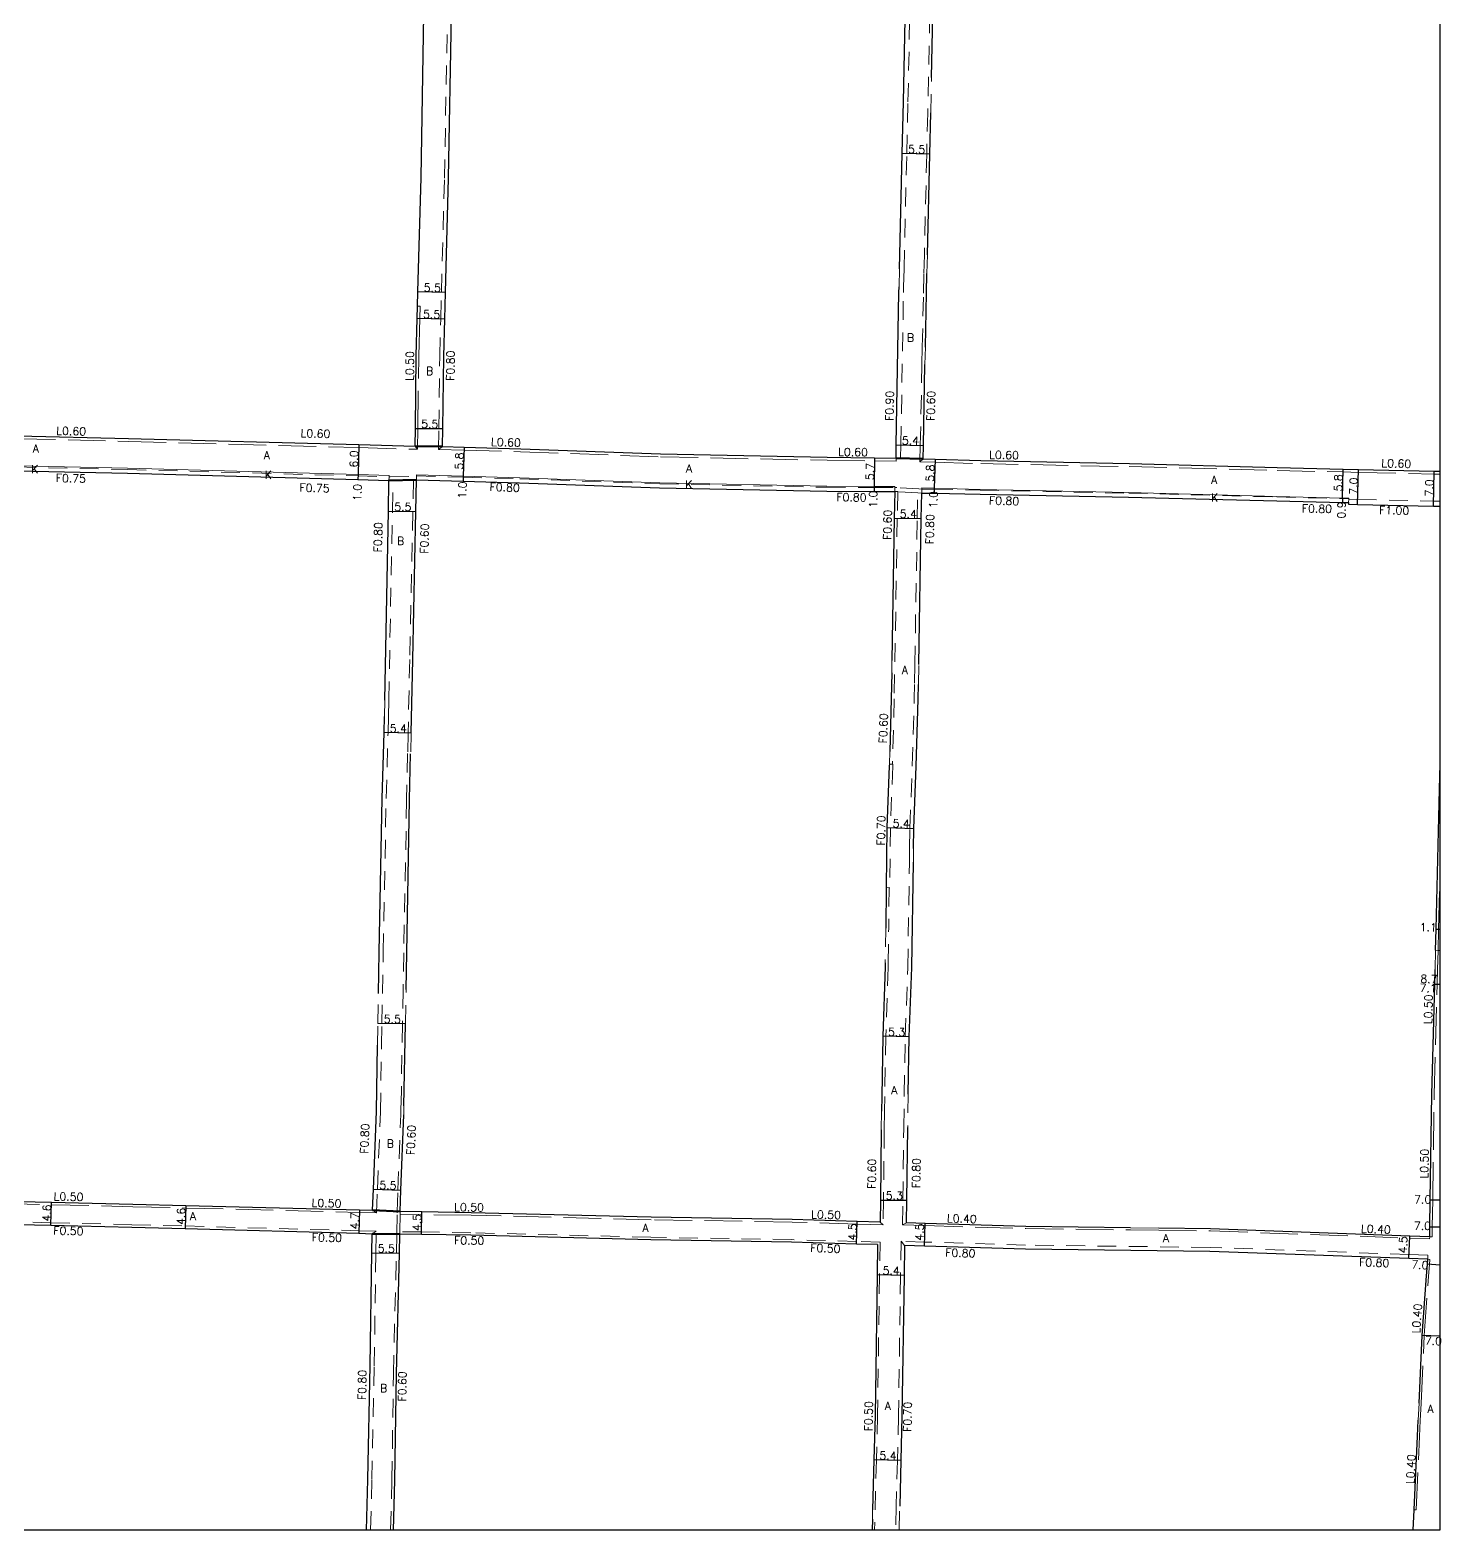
# Model space of a CAD drawing. Header units: metres. Extents: x -11200 to -10400, y -112200 to -111600.
# Drawn here: x -10681.9 to -10399.8, y -112200 to -111900 of the extents above; entities that cross this region are included whole.
import ezdxf

# ---------------------------------------------------------------- set-up
doc = ezdxf.new("R2010")
doc.units = ezdxf.units.M
doc.header["$LTSCALE"] = 2.5
doc.linetypes.add('22320', pattern=[2.5, 1.5, -1])
doc.linetypes.add('2233000', pattern=[4, 3, -1])
for name, color, linetype, lineweight in [('2101000', 177, 'Continuous', 30), ('2213000', 6, 'Continuous', 9), ('2232000', 4, '22320', 9), ('2233000', 62, '2233000', 9), ('9201100', 215, 'Continuous', 30), ('9202200', 155, 'Continuous', 60), ('9203500', 155, 'Continuous', 30)]:
    doc.layers.add(name, color=color, linetype=linetype, lineweight=lineweight)
for name, color, linetype in [('9201500', 222, 'Continuous'), ('9202100', 82, 'Continuous'), ('999', 7, 'Continuous')]:
    doc.layers.add(name, color=color, linetype=linetype)
doc.styles.add('Dm_Anotation', font='txt.shx', dxfattribs={"bigfont": 'pscdm.shx'})

msp = doc.modelspace()

# ---------------------------------------------------------------- linework, layer by layer
at = {"layer": '2101000'}
for points in [[(-10599.42, -111983.33), (-10599.38, -111979.73), (-10599.21, -111965.27), (-10599.01, -111957.85), (-10598.86, -111952.51), (-10598.25, -111929.65), (-10597.68, -111896.99), (-10597.51, -111891.5), (-10597.42, -111888.55), (-10596.67, -111864.49), (-10596.63, -111863.1), (-10596.56, -111860.87), (-10596.53, -111857.63), (-10596.37, -111844.42), (-10596.29, -111837.81)], [(-10508.05, -111947.75), (-10507.51, -111924.71), (-10507.26, -111914.35), (-10506.51, -111878.05), (-10506.15, -111859.71), (-10506.11, -111857.92)], [(-10501.66, -111909.49), (-10501.01, -111878.16), (-10500.65, -111859.81), (-10500.62, -111858.32)], [(-10604.92, -111983.24), (-10604.88, -111979.67), (-10604.71, -111965.18), (-10604.51, -111957.7), (-10604.44, -111955.21), (-10604.36, -111952.36), (-10603.74, -111929.51), (-10603.18, -111896.87), (-10603, -111891.33), (-10602.96, -111889.94), (-10601.66, -111889.92)], [(-10502.48, -111944.99), (-10502.01, -111924.84), (-10501.81, -111916.56)], [(-10502.89, -111963.46), (-10502.66, -111952.61), (-10502.57, -111948.71)], [(-10508.74, -111985.64), (-10508.69, -111982.97), (-10508.16, -111952.5), (-10508.13, -111951.34)], [(-10503.35, -111985.79), (-10503.29, -111983.07), (-10502.96, -111966.92)], [(-10685.35, -111981.11), (-10684.33, -111981.14), (-10662.22, -111981.67), (-10616.17, -111982.93), (-10604.92, -111983.24)], [(-10599.42, -111983.33), (-10595.13, -111983.45), (-10583.8, -111983.76), (-10555.84, -111984.78), (-10522.49, -111985.46), (-10513.03, -111985.59), (-10508.74, -111985.64)], [(-10503.35, -111985.79), (-10500.95, -111985.86), (-10491.77, -111986.13), (-10462.09, -111986.73), (-10432.51, -111987.5), (-10419.34, -111987.8), (-10416.27, -111987.87), (-10401.11, -111988.21), (-10400, -111988.24)], [(-10685.58, -111988.11), (-10684.5, -111988.14), (-10662.46, -111988.66), (-10616.36, -111989.93), (-10610.15, -111990.1)], [(-10605.73, -112040.65), (-10605.4, -112025.88), (-10604.77, -111996.33), (-10604.64, -111989.99)], [(-10604.64, -111989.99), (-10595.32, -111990.25), (-10584.02, -111990.56), (-10556.02, -111991.58), (-10522.6, -111992.26), (-10513.1, -111992.29), (-10509.02, -111992.3)], [(-10611, -112034.01), (-10610.26, -111996.21), (-10610.15, -111990.1)], [(-10509.02, -111992.3), (-10509.11, -111997.64), (-10509.58, -112026.12)], [(-10504.19, -112026.92), (-10503.71, -111997.73), (-10503.62, -111992.61)], [(-10503.62, -111992.61), (-10501.15, -111992.65), (-10491.94, -111992.83), (-10462.24, -111993.43), (-10432.61, -111994.2), (-10419.49, -111994.5), (-10418.24, -111994.53)], [(-10418.24, -111994.53), (-10418.25, -111994.83), (-10416.43, -111994.87), (-10401.27, -111995.21), (-10400, -111995.24)], [(-10509.62, -112028.54), (-10509.71, -112033.75), (-10510.01, -112044.28)], [(-10505.23, -112063.68), (-10505.17, -112059.72), (-10504.69, -112047.21), (-10504.31, -112033.83), (-10504.26, -112030.88)], [(-10612.25, -112092.68), (-10612.1, -112084.43), (-10611.52, -112053.67), (-10611.13, -112040.53), (-10611.06, -112037.28)], [(-10606.73, -112091.93), (-10606.6, -112084.59), (-10606.02, -112053.98), (-10605.82, -112044.74)], [(-10510.08, -112046.84), (-10510.09, -112047.16), (-10510.57, -112059.51), (-10510.72, -112071.53), (-10510.82, -112079.63)], [(-10400.84, -112084.05), (-10400.74, -112079.81), (-10400.11, -112054.66), (-10400.02, -112049.26), (-10400, -112048.07)], [(-10506.31, -112112.82), (-10506.1, -112101.38), (-10505.59, -112087.52), (-10505.27, -112066.45)], [(-10510.91, -112086.59), (-10510.92, -112087.4), (-10511.4, -112101.25), (-10511.62, -112113.31), (-10511.66, -112116.22)], [(-10402.03, -112141.36), (-10402, -112139.35), (-10401.91, -112133.94), (-10401.63, -112112.92), (-10401.01, -112090.81), (-10400.94, -112087.89)], [(-10607.15, -112115.14), (-10606.85, -112098.77)], [(-10613.42, -112136.03), (-10613.26, -112131.85), (-10612.67, -112116.32), (-10612.43, -112103.01)], [(-10607.93, -112136.33), (-10607.77, -112132.06), (-10607.19, -112116.96)], [(-10511.7, -112119.95), (-10511.87, -112134), (-10511.92, -112138.44)], [(-10506.63, -112138.59), (-10506.57, -112134.06), (-10506.4, -112119.53)], [(-10688.99, -112134.18), (-10687.53, -112134.22), (-10677.65, -112134.45), (-10661.4, -112134.84), (-10650.78, -112135.1), (-10616.04, -112135.97), (-10613.42, -112136.03)], [(-10511.92, -112138.44), (-10516.5, -112138.3), (-10529.54, -112137.92), (-10557.73, -112137.45), (-10593.69, -112136.55), (-10603.61, -112136.4), (-10607.93, -112136.33)], [(-10689.28, -112138.78), (-10687.64, -112138.82), (-10677.76, -112139.05), (-10661.57, -112139.44), (-10650.89, -112139.7), (-10616.16, -112140.66), (-10613.52, -112140.74)], [(-10461.86, -112139.58), (-10482.76, -112139.33), (-10502.9, -112138.71), (-10506.63, -112138.59)], [(-10402.03, -112141.36), (-10406.02, -112141.22), (-10445.87, -112139.78), (-10456.17, -112139.65)], [(-10614.64, -112200), (-10614.36, -112189.87), (-10613.9, -112167.13), (-10613.57, -112144.55), (-10613.52, -112140.74)], [(-10609.24, -112200), (-10608.96, -112190.02), (-10608.68, -112168.76), (-10608.07, -112144.66), (-10607.98, -112140.83)], [(-10512.46, -112142.92), (-10516.63, -112142.8), (-10529.64, -112142.41), (-10557.81, -112141.95), (-10593.78, -112141.05), (-10603.68, -112140.89), (-10607.98, -112140.83)], [(-10512.46, -112142.92), (-10512.55, -112148.99), (-10512.95, -112177.08), (-10513.18, -112185.95), (-10513.43, -112195.94)], [(-10507.06, -112143.08), (-10507.15, -112149.07), (-10507.56, -112177.21), (-10507.78, -112186.08), (-10508.01, -112195.23)], [(-10402.42, -112145.85), (-10406.18, -112145.71), (-10445.98, -112144.28), (-10482.86, -112143.83), (-10503.03, -112143.21), (-10507.06, -112143.08)], [(-10404.14, -112174.66), (-10403.52, -112161.1), (-10402.66, -112149.19), (-10402.49, -112146.84), (-10402.42, -112145.85)], [(-10405.32, -112200), (-10405.13, -112195.95), (-10404.45, -112181.26), (-10404.3, -112178.05)], [(-10513.48, -112197.84), (-10513.53, -112200)]]:
    msp.add_lwpolyline(points, dxfattribs=at)
at = {"layer": '2213000'}
for points in [[(-10685.58, -111988.11), (-10685.56, -111987.36), (-10685.56, -111987.11), (-10684.47, -111987.14), (-10662.44, -111987.66), (-10616.34, -111988.93), (-10610.13, -111989.1), (-10610.13, -111989.35), (-10610.15, -111990.1)], [(-10604.64, -111989.99), (-10604.63, -111989.24), (-10604.63, -111989.19), (-10604.63, -111988.99), (-10595.29, -111989.25), (-10583.98, -111989.56), (-10555.99, -111990.58), (-10522.59, -111991.26), (-10513.1, -111991.29), (-10509, -111991.3), (-10509, -111991.5), (-10509.02, -111992.3)], [(-10503.62, -111992.61), (-10503.61, -111991.81), (-10503.6, -111991.58), (-10501.12, -111991.65), (-10491.91, -111991.93), (-10462.22, -111992.53), (-10432.58, -111993.3), (-10419.47, -111993.6), (-10418.22, -111993.63), (-10418.22, -111993.73), (-10418.22, -111993.83), (-10418.24, -111994.53)], [(-10400, -112084.07), (-10400.34, -112084.07), (-10400.84, -112084.05)]]:
    msp.add_lwpolyline(points, dxfattribs=at)
at = {"layer": '2232000'}
for points in [[(-10507.84, -111985.66), (-10507.79, -111982.99), (-10507.26, -111952.52), (-10507.23, -111951.36), (-10507.15, -111947.77), (-10506.61, -111924.73), (-10506.36, -111914.37), (-10505.61, -111878.07), (-10505.25, -111859.72), (-10505.2, -111857.14)], [(-10501.22, -111858.31), (-10501.25, -111859.8), (-10501.61, -111878.15), (-10502.26, -111909.48), (-10502.41, -111916.55), (-10502.61, -111924.83), (-10503.08, -111944.97)], [(-10599.42, -111983.33), (-10600.22, -111983.91), (-10600.18, -111979.73), (-10600.01, -111965.25), (-10599.81, -111957.83), (-10599.66, -111952.49), (-10599.04, -111929.63), (-10598.48, -111896.97), (-10598.31, -111891.48), (-10598.22, -111888.53), (-10597.47, -111864.46), (-10597.44, -111863.32)], [(-10501.81, -111916.56), (-10501.66, -111909.49)], [(-10503.08, -111944.97), (-10503.17, -111948.7)], [(-10502.57, -111948.71), (-10502.48, -111944.99)], [(-10508.13, -111951.34), (-10508.05, -111947.75)], [(-10503.49, -111963.45), (-10503.26, -111952.6), (-10503.17, -111948.7)], [(-10503.49, -111963.45), (-10503.56, -111966.9)], [(-10502.96, -111966.92), (-10502.89, -111963.46)], [(-10503.96, -111986.37), (-10503.89, -111983.06), (-10503.56, -111966.9)], [(-10508.74, -111985.64), (-10507.84, -111985.66)], [(-10503.96, -111986.37), (-10503.35, -111985.79)], [(-10685.56, -111987.36), (-10684.48, -111987.39), (-10662.45, -111987.91), (-10616.34, -111989.18), (-10610.13, -111989.35)], [(-10610.15, -111990.1), (-10609.35, -111990.08), (-10605.25, -111990.01), (-10604.64, -111989.99)], [(-10610.13, -111989.35), (-10609.94, -111989.34), (-10604.63, -111989.24)], [(-10604.64, -111989.99), (-10604.63, -111989.24), (-10604.63, -111989.19)], [(-10604.63, -111989.19), (-10595.3, -111989.45), (-10583.99, -111989.76), (-10556, -111990.78), (-10522.59, -111991.46), (-10513.1, -111991.49), (-10509, -111991.5)], [(-10612.64, -112136.55), (-10612.46, -112131.88), (-10611.87, -112116.34), (-10611.63, -112103.02), (-10611.55, -112098.69), (-10611.45, -112092.69), (-10611.3, -112084.45), (-10610.72, -112053.69), (-10610.33, -112040.55), (-10610.26, -112037.3), (-10610.2, -112034.03), (-10609.46, -111996.23), (-10609.35, -111990.08)], [(-10605.25, -111990.01), (-10605.37, -111996.32), (-10606, -112025.87), (-10606.33, -112040.64), (-10606.42, -112044.72), (-10606.62, -112053.97), (-10607.2, -112084.58), (-10607.33, -112091.92), (-10607.45, -112098.76), (-10607.75, -112115.13)], [(-10508.42, -111992.33), (-10508.51, -111997.65), (-10509.11, -112033.76), (-10509.48, -112046.86)], [(-10503.62, -111992.61), (-10504.42, -111992.56), (-10508.42, -111992.33), (-10509.02, -111992.3)], [(-10503.61, -111991.81), (-10504.17, -111991.77), (-10508.62, -111991.52), (-10509, -111991.5)], [(-10504.99, -112026.9), (-10504.51, -111997.72), (-10504.42, -111992.56)], [(-10503.61, -111991.81), (-10501.13, -111991.85), (-10491.92, -111992.03), (-10462.22, -111992.63), (-10432.59, -111993.4), (-10419.47, -111993.7), (-10418.22, -111993.73)], [(-10418.24, -111994.53), (-10418.22, -111993.83), (-10418.22, -111993.73)], [(-10418.22, -111993.83), (-10416.41, -111993.87), (-10401.25, -111994.21), (-10400, -111994.24)], [(-10509.58, -112026.12), (-10509.62, -112028.54)], [(-10504.99, -112026.9), (-10505.06, -112030.87)], [(-10504.26, -112030.88), (-10504.19, -112026.92)], [(-10506.03, -112063.67), (-10505.97, -112059.7), (-10505.49, -112047.18), (-10505.11, -112033.81), (-10505.06, -112030.87)], [(-10611.06, -112037.28), (-10611, -112034.01)], [(-10605.73, -112040.65), (-10605.82, -112044.74)], [(-10510.01, -112044.28), (-10510.08, -112046.84)], [(-10509.38, -112046.86), (-10509.48, -112046.86), (-10510.08, -112046.84)], [(-10509.38, -112046.86), (-10509.39, -112047.18), (-10509.87, -112059.53), (-10510.02, -112071.54)], [(-10506.03, -112063.67), (-10506.07, -112066.44)], [(-10505.27, -112066.45), (-10505.23, -112063.68)], [(-10507.11, -112112.8), (-10506.9, -112101.36), (-10506.39, -112087.5), (-10506.07, -112066.44)], [(-10510.02, -112071.54), (-10510.12, -112071.54), (-10510.72, -112071.53)], [(-10510.12, -112071.54), (-10510.22, -112079.64)], [(-10510.82, -112079.63), (-10510.91, -112086.59)], [(-10510.31, -112086.6), (-10510.22, -112079.64)], [(-10510.31, -112086.6), (-10510.32, -112087.42), (-10510.8, -112101.27), (-10511.02, -112113.32), (-10511.06, -112116.23)], [(-10606.85, -112098.77), (-10606.73, -112091.93)], [(-10612.35, -112098.67), (-10612.25, -112092.68)], [(-10612.43, -112103.01), (-10612.35, -112098.67)], [(-10507.2, -112119.52), (-10507.11, -112112.8)], [(-10506.31, -112112.82), (-10506.4, -112119.53)], [(-10607.75, -112115.13), (-10607.79, -112116.93)], [(-10607.19, -112116.96), (-10607.15, -112115.14)], [(-10608.53, -112136.31), (-10608.36, -112132.04), (-10607.79, -112116.93)], [(-10511.7, -112119.95), (-10511.66, -112116.22)], [(-10511.06, -112116.23), (-10511.1, -112119.96)], [(-10511.1, -112119.96), (-10511.27, -112134), (-10511.33, -112138.95), (-10511.92, -112138.44)], [(-10506.63, -112138.59), (-10507.43, -112138.97), (-10507.37, -112134.05), (-10507.2, -112119.52)], [(-10612.64, -112136.55), (-10613.42, -112136.03)], [(-10608.58, -112140.81), (-10608.57, -112140.69), (-10608.53, -112136.58), (-10608.53, -112136.31)], [(-10607.98, -112140.83), (-10607.97, -112140.33), (-10607.93, -112136.83), (-10607.93, -112136.33)], [(-10689.24, -112138.28), (-10687.63, -112138.32), (-10677.75, -112138.55), (-10661.56, -112138.94), (-10650.88, -112139.2), (-10616.15, -112140.16), (-10612.71, -112140.26), (-10613.52, -112140.74)], [(-10613.84, -112200), (-10613.56, -112189.89), (-10613.1, -112167.15), (-10612.77, -112144.56), (-10612.71, -112140.26)], [(-10609.84, -112200), (-10609.56, -112190.01), (-10609.28, -112168.75), (-10608.67, -112144.65), (-10608.58, -112140.81)], [(-10511.95, -112142.44), (-10516.62, -112142.3), (-10529.63, -112141.92), (-10557.8, -112141.45), (-10593.77, -112140.55), (-10603.67, -112140.4), (-10607.97, -112140.33)], [(-10511.95, -112142.44), (-10512.05, -112149), (-10512.46, -112177.09), (-10512.68, -112185.96), (-10513.03, -112200)], [(-10507.75, -112142.26), (-10507.85, -112149.06), (-10508.26, -112177.2), (-10508.48, -112186.07), (-10508.71, -112195.21)], [(-10402.4, -112145.05), (-10406.15, -112144.91), (-10445.96, -112143.48), (-10482.84, -112143.03), (-10503.01, -112142.41), (-10507.75, -112142.26), (-10507.06, -112143.08)], [(-10402.42, -112145.85), (-10402.4, -112145.05)], [(-10513.43, -112195.94), (-10513.48, -112197.84)], [(-10508.71, -112195.21), (-10508.83, -112200)], [(-10508.13, -112200), (-10508.01, -112195.23)]]:
    msp.add_lwpolyline(points, dxfattribs=at)
at = {"layer": '2233000'}
for points in [[(-10604.92, -111983.24), (-10604.42, -111983.85), (-10604.38, -111979.68), (-10604.21, -111965.19), (-10604.01, -111957.71), (-10603.94, -111955.23), (-10604.44, -111955.21)], [(-10686.11, -111981.7), (-10684.34, -111981.74), (-10662.23, -111982.27), (-10616.19, -111983.53), (-10604.42, -111983.85)], [(-10600.22, -111983.91), (-10595.15, -111984.05), (-10583.82, -111984.36), (-10555.85, -111985.38), (-10522.5, -111986.06), (-10513.03, -111986.19), (-10508.75, -111986.24)], [(-10508.75, -111986.24), (-10508.74, -111985.64)], [(-10503.96, -111986.37), (-10500.96, -111986.46), (-10491.79, -111986.73), (-10462.1, -111987.33), (-10432.52, -111988.1), (-10419.35, -111988.4), (-10416.28, -111988.47), (-10401.12, -111988.81), (-10400, -111988.84)], [(-10400, -112049.26), (-10400.02, -112049.26)], [(-10400.34, -112084.07), (-10400.24, -112079.82), (-10400, -112070.34)], [(-10400.94, -112087.89), (-10400.84, -112084.05)], [(-10400.34, -112084.07), (-10400.44, -112087.91)], [(-10401.53, -112141.37), (-10401.5, -112139.36), (-10401.41, -112133.94), (-10401.13, -112112.93), (-10400.51, -112090.82), (-10400.44, -112087.91)], [(-10689.02, -112134.68), (-10687.54, -112134.72), (-10677.66, -112134.95), (-10661.41, -112135.34), (-10650.79, -112135.6), (-10616.05, -112136.47), (-10612.64, -112136.55)], [(-10511.33, -112138.95), (-10516.51, -112138.8), (-10529.55, -112138.42), (-10557.74, -112137.95), (-10593.71, -112137.05), (-10603.62, -112136.9), (-10607.93, -112136.83)], [(-10507.43, -112138.97), (-10502.91, -112139.11), (-10482.76, -112139.73), (-10461.86, -112139.98), (-10456.17, -112140.05), (-10445.88, -112140.18), (-10406.03, -112141.62), (-10402.04, -112141.76)], [(-10456.17, -112139.65), (-10461.86, -112139.58)], [(-10401.53, -112141.37), (-10402.03, -112141.36), (-10402.04, -112141.76)], [(-10403.74, -112174.68), (-10403.12, -112161.12), (-10402.26, -112149.22), (-10402.09, -112146.87), (-10402.02, -112145.88)], [(-10402.02, -112145.88), (-10402.42, -112145.85)], [(-10404.3, -112178.05), (-10404.14, -112174.66)], [(-10403.9, -112178.07), (-10403.74, -112174.68)], [(-10405.13, -112195.95), (-10404.73, -112195.97), (-10404.05, -112181.28), (-10403.9, -112178.07)]]:
    msp.add_lwpolyline(points, dxfattribs=at)
at = {"layer": '9201100'}
for points in [[(-10502.01, -111924.84), (-10507.51, -111924.71)], [(-10598.86, -111952.51), (-10604.36, -111952.36)], [(-10599.01, -111957.85), (-10604.51, -111957.7)], [(-10604.88, -111979.67), (-10599.38, -111979.73)], [(-10616.17, -111982.93), (-10616.34, -111988.93)], [(-10595.13, -111983.45), (-10595.29, -111989.25)], [(-10508.69, -111982.97), (-10503.29, -111983.07)], [(-10513.03, -111985.59), (-10513.1, -111991.29)], [(-10500.95, -111985.86), (-10501.12, -111991.65)], [(-10616.34, -111988.93), (-10616.36, -111989.93)], [(-10595.29, -111989.25), (-10595.32, -111990.25)], [(-10419.47, -111993.6), (-10419.34, -111987.8)], [(-10416.43, -111994.87), (-10416.27, -111987.87)], [(-10401.27, -111995.21), (-10401.11, -111988.21)], [(-10513.1, -111991.29), (-10513.1, -111992.29)], [(-10501.12, -111991.65), (-10501.15, -111992.65)], [(-10419.47, -111993.6), (-10419.49, -111994.5)], [(-10610.26, -111996.21), (-10604.77, -111996.33)], [(-10509.11, -111997.64), (-10503.71, -111997.73)], [(-10605.73, -112040.65), (-10611.13, -112040.53)], [(-10510.57, -112059.51), (-10505.17, -112059.72)], [(-10400.74, -112079.81), (-10400, -112079.82)], [(-10401.01, -112090.81), (-10400, -112090.84)], [(-10401.01, -112090.81), (-10400, -112090.84)], [(-10606.85, -112098.77), (-10612.35, -112098.67)], [(-10506.1, -112101.38), (-10511.4, -112101.25)], [(-10613.26, -112131.85), (-10607.77, -112132.06)], [(-10511.87, -112134), (-10506.57, -112134.06)], [(-10401.91, -112133.94), (-10400, -112133.97)], [(-10677.76, -112139.05), (-10677.65, -112134.45)], [(-10650.78, -112135.1), (-10650.89, -112139.7)], [(-10616.04, -112135.97), (-10616.16, -112140.66)], [(-10603.68, -112140.89), (-10603.61, -112136.4)], [(-10516.63, -112142.8), (-10516.5, -112138.3)], [(-10503.03, -112143.21), (-10502.9, -112138.71)], [(-10402, -112139.35), (-10400, -112139.38)], [(-10406.18, -112145.71), (-10406.02, -112141.22)], [(-10613.57, -112144.55), (-10608.07, -112144.66)], [(-10507.15, -112149.07), (-10512.55, -112148.99)], [(-10400, -112147.02), (-10402.49, -112146.84)], [(-10400, -112161.26), (-10403.52, -112161.1)], [(-10507.78, -112186.08), (-10513.18, -112185.95)]]:
    msp.add_lwpolyline(points, dxfattribs=at)
at = {"layer": '9202200'}
for points in [[(-10604.92, -111983.24), (-10599.42, -111983.33)], [(-10508.74, -111985.64), (-10503.35, -111985.79)], [(-10610.15, -111990.1), (-10604.64, -111989.99)], [(-10613.42, -112136.03), (-10607.93, -112136.33)], [(-10613.52, -112140.74), (-10607.98, -112140.83)]]:
    msp.add_lwpolyline(points, dxfattribs=at)
at = {"layer": '999'}
msp.add_lwpolyline([(-11200, -111600), (-10400, -111600), (-10400, -112200), (-11200, -112200)], close=True, dxfattribs=at)

# ---------------------------------------------------------------- texts
at = {"layer": '9201500', "style": 'Dm_Anotation'}
for s, rotation, p in [('5.5', 358.6518, (-10506.36, -111924.64)), ('5.5', 358.4493, (-10603.21, -111952.3)), ('5.5', 358.4489, (-10603.35, -111957.63)), ('5.5', 359.35, (-10603.72, -111979.59)), ('5.4', 358.9998, (-10507.59, -111982.89)), ('6.0', 88.4324, (-10616.4, -111987.52)), ('5.8', 88.4415, (-10595.35, -111987.95)), ('5.7', 89.2535, (-10513.18, -111990.04)), ('5.8', 88.2943, (-10501.18, -111990.35)), ('5.8', 88.7065, (-10419.54, -111992.3)), ('7.0', 88.701, (-10416.49, -111992.96)), ('1.0', 88.4324, (-10615.72, -111994.23)), ('1.0', 88.442, (-10594.74, -111993.75)), ('1.0', 89.8543, (-10512.53, -111995.56)), ('1.0', 88.2944, (-10500.53, -111995.66)), ('7.0', 88.7074, (-10401.33, -111993.31)), ('5.5', 358.7886, (-10609.11, -111996.14)), ('5.4', 359.0434, (-10508.01, -111997.56)), ('0.9', 88.6653, (-10418.9, -111997.73)), ('5.4', 358.7356, (-10610.02, -112040.46)), ('5.4', 357.8133, (-10509.46, -112059.45)), ('1.1', 358.5642, (-10404.05, -112080.23)), ('8.7', 358.4035, (-10403.9, -112090.56)), ('7.1', 358.4035, (-10404.08, -112092.38)), ('5.5', 358.9721, (-10611.2, -112098.59)), ('5.3', 358.6608, (-10510.35, -112101.18)), ('5.5', 357.8207, (-10612.11, -112131.79)), ('5.3', 359.3144, (-10510.82, -112133.91)), ('7.0', 359.0412, (-10405.16, -112134.66)), ('4.6', 88.6411, (-10677.84, -112138.35)), ('4.6', 88.5783, (-10650.98, -112139)), ('4.7', 88.5775, (-10616.24, -112139.91)), ('4.5', 89.1095, (-10603.77, -112140.24)), ('4.5', 88.3052, (-10516.71, -112142.15)), ('4.5', 88.2278, (-10503.3, -112142.16)), ('7.0', 359.0986, (-10405.21, -112139.94)), ('5.5', 358.7838, (-10612.42, -112144.47)), ('4.5', 87.931, (-10406.6, -112144.7)), ('5.4', 359.1646, (-10511.44, -112148.91)), ('7.0', 355.8316, (-10405.75, -112147.64)), ('7.0', 357.3826, (-10403.03, -112162.91)), ('5.4', 358.5609, (-10512.08, -112185.88))]:
    msp.add_text(s, height=1.6, rotation=rotation, dxfattribs=at).set_placement(p)
at = {"layer": '9202100', "style": 'Dm_Anotation'}
for s, p in [('B', (-10506.58, -111962.33)), ('B', (-10602.72, -111969)), ('A', (-10681.41, -111984.53)), ('A', (-10635.21, -111985.84)), ('A', (-10550.77, -111988.52)), ('K', (-10681.71, -111988.65)), ('K', (-10635.02, -111989.79)), ('A', (-10445.76, -111990.75)), ('K', (-10550.9, -111991.71)), ('K', (-10445.74, -111994.28)), ('B', (-10608.55, -112002.99)), ('A', (-10507.62, -112028.8)), ('A', (-10509.71, -112112.81)), ('B', (-10610.61, -112123.53)), ('A', (-10649.97, -112138.06)), ('A', (-10559.46, -112140.4)), ('A', (-10455.39, -112142.42)), ('B', (-10611.95, -112172.44)), ('A', (-10510.99, -112175.99)), ('A', (-10402.49, -112176.54))]:
    msp.add_text(s, height=1.6, dxfattribs=at).set_placement(p)
at = {"layer": '9203500', "style": 'Dm_Anotation'}
for s, rotation, p in [('L0.50', 89.3376, (-10605.22, -111970.2)), ('F0.80', 89.3376, (-10597.09, -111970.16)), ('F0.90', 89.0001, (-10509.29, -111978.2)), ('F0.60', 88.812, (-10501.04, -111978.2)), ('L0.60', 358.628, (-10676.71, -111980.95)), ('L0.60', 358.4318, (-10627.86, -111981.42)), ('L0.60', 358.4412, (-10589.76, -111983.18)), ('L0.60', 359.2514, (-10520.35, -111985.18)), ('L0.60', 358.8344, (-10490.15, -111985.74)), ('L0.60', 358.701, (-10411.71, -111987.44)), ('F0.75', 358.628, (-10676.8, -111990.39)), ('F0.75', 358.4328, (-10628.07, -111992.32)), ('F0.80', 358.4412, (-10590.05, -111992.19)), ('F0.80', 359.2514, (-10520.69, -111994.22)), ('F0.80', 358.8344, (-10490.17, -111994.91)), ('F0.80', 358.7006, (-10427.61, -111996.47)), ('F1.00', 358.701, (-10412.17, -111996.8)), ('F0.80', 88.7666, (-10611.6, -112004.48)), ('F0.60', 88.7666, (-10602.31, -112004.75)), ('F0.60', 89.0451, (-10509.7, -112002)), ('F0.80', 89.0451, (-10501.24, -112002.87)), ('F0.60', 88.36, (-10510.57, -112042.7)), ('F0.70', 89.2733, (-10510.98, -112063.13)), ('L0.50', 88.5644, (-10401.58, -112098.86)), ('F0.80', 87.821, (-10614.32, -112124.76)), ('F0.60', 87.8209, (-10605.03, -112125.04)), ('L0.50', 89.083, (-10402.33, -112129.74)), ('F0.60', 89.3145, (-10512.83, -112131.78)), ('F0.80', 89.3145, (-10503.94, -112131.65)), ('L0.50', 358.6394, (-10677.24, -112134.07)), ('L0.50', 358.4118, (-10625.65, -112135.35)), ('L0.50', 359.1073, (-10597.14, -112136.21)), ('L0.50', 358.3044, (-10525.75, -112137.66)), ('L0.40', 358.2287, (-10498.6, -112138.44)), ('F0.50', 358.6394, (-10677.29, -112140.9)), ('L0.40', 357.9308, (-10415.79, -112140.53)), ('F0.50', 358.4118, (-10625.6, -112142.24)), ('F0.50', 359.1073, (-10597.14, -112142.84)), ('F0.50', 358.3044, (-10525.92, -112144.38)), ('F0.80', 358.2287, (-10498.93, -112145.3)), ('F0.80', 357.9308, (-10416.17, -112147.21)), ('L0.40', 85.8687, (-10403.98, -112160.73)), ('F0.80', 89.1633, (-10614.77, -112174.02)), ('F0.60', 89.1633, (-10606.75, -112174.31)), ('F0.50', 89.1689, (-10513.48, -112180.27)), ('F0.70', 89.1689, (-10505.7, -112180.38)), ('L0.40', 87.3226, (-10405.14, -112190.86))]:
    msp.add_text(s, height=1.6, rotation=rotation, dxfattribs=at).set_placement(p)

doc.saveas('drawing.dxf')
